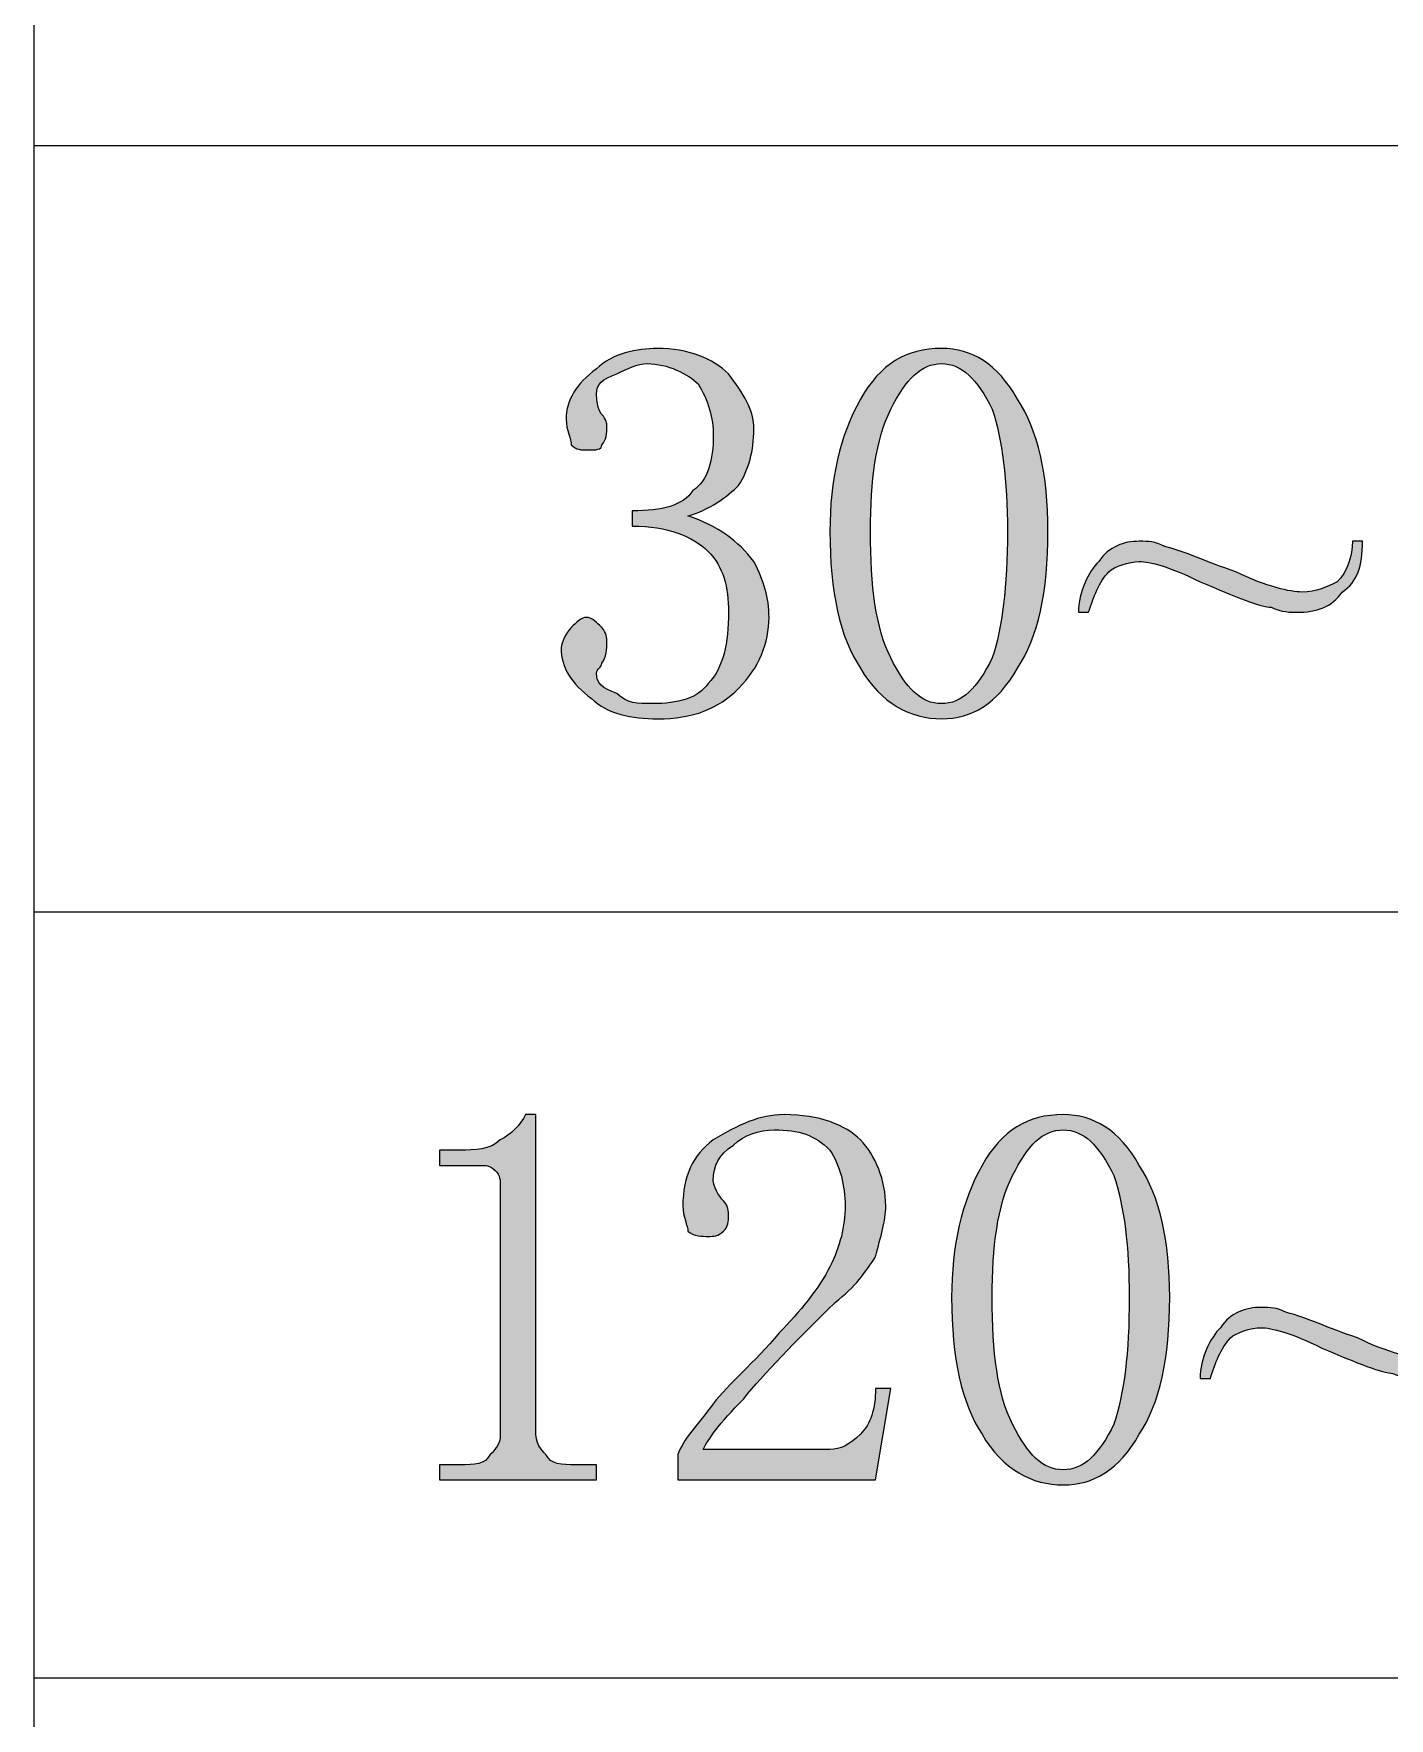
# Model space of a CAD drawing. Header units: millimetres. Extents: x 0 to 297, y 0 to 208.
# Drawn here: x 132.56 to 137.68, y 6.46 to 12.82 of the extents above; entities that cross this region are included whole.
import ezdxf

# ---------------------------------------------------------------- set-up
doc = ezdxf.new("R2010")
doc.units = ezdxf.units.MM

msp = doc.modelspace()

# ---------------------------------------------------------------- hatches: boundary and pattern name
h = msp.add_hatch(color=7)
edge = h.paths.add_edge_path(flags=0)
edge.add_spline(control_points=[(135.336492, 10.617851), (135.336492, 10.522249), (135.298392, 10.426293), (135.221486, 10.34974), (135.144933, 10.273188), (135.048978, 10.234735), (134.914922, 10.234735), (134.819319, 10.234735), (134.723364, 10.253785), (134.665861, 10.311288), (134.589308, 10.36879), (134.550856, 10.426293), (134.550856, 10.503199), (134.550856, 10.522249), (134.569906, 10.560349), (134.589308, 10.579751), (134.608358, 10.598801), (134.627408, 10.617851), (134.646811, 10.617851), (134.665861, 10.617851), (134.684911, 10.598801), (134.704314, 10.579751), (134.723364, 10.560349), (134.723364, 10.541299), (134.723364, 10.522249), (134.723364, 10.503199), (134.723364, 10.464746), (134.704314, 10.445343), (134.704314, 10.426293), (134.684911, 10.426293), (134.684911, 10.407243), (134.684911, 10.36879), (134.704314, 10.34974), (134.761817, 10.33069), (134.799917, 10.292238), (134.838369, 10.292238), (134.895872, 10.292238), (134.991828, 10.292238), (135.068381, 10.311288), (135.106481, 10.36879), (135.163983, 10.426293), (135.183386, 10.522249), (135.183386, 10.637254), (135.183386, 10.732857), (135.163983, 10.809763), (135.106481, 10.867265), (135.048978, 10.924768), (134.953375, 10.962868), (134.819319, 10.962868), (134.819319, 10.962868), (134.819319, 11.020371), (134.819319, 11.020371), (134.934325, 11.020371), (135.010878, 11.039774), (135.048978, 11.097276), (135.106481, 11.135376), (135.125883, 11.212282), (135.125883, 11.307885), (135.125883, 11.365388), (135.106481, 11.44194), (135.068381, 11.499796), (135.029928, 11.537896), (134.953375, 11.576349), (134.876822, 11.576349), (134.838369, 11.576349), (134.799917, 11.556946), (134.761817, 11.537896), (134.704314, 11.518846), (134.684911, 11.499796), (134.684911, 11.461343), (134.684911, 11.40384), (134.704314, 11.38479), (134.704314, 11.38479), (134.723364, 11.365388), (134.723364, 11.346338), (134.723364, 11.346338), (134.723364, 11.307885), (134.723364, 11.288835), (134.704314, 11.269785), (134.704314, 11.250382), (134.684911, 11.250382), (134.646811, 11.250382), (134.627408, 11.250382), (134.608358, 11.250382), (134.589308, 11.269785), (134.589308, 11.288835), (134.569906, 11.327288), (134.569906, 11.365388), (134.569906, 11.44194), (134.608358, 11.499796), (134.684911, 11.556946), (134.742414, 11.614449), (134.838369, 11.633851), (134.914922, 11.633851), (135.029928, 11.633851), (135.125883, 11.595399), (135.183386, 11.537896), (135.240889, 11.461343), (135.278989, 11.40384), (135.278989, 11.327288), (135.278989, 11.250382), (135.259939, 11.173829), (135.221486, 11.116326), (135.183386, 11.077874), (135.106481, 11.020371), (135.029928, 11.001321), (135.144933, 10.962868), (135.221486, 10.905365), (135.278989, 10.828813), (135.317442, 10.75226), (135.336492, 10.694757), (135.336492, 10.617851), (135.336492, 10.617851), (135.336492, 10.617851), (135.336492, 10.617851), (135.336492, 10.617851), (135.336492, 10.617851), (135.336492, 10.617851)], knot_values=[0, 0, 0, 0, 1, 1, 1, 2, 2, 2, 3, 3, 3, 4, 4, 4, 5, 5, 5, 6, 6, 6, 7, 7, 7, 8, 8, 8, 9, 9, 9, 10, 10, 10, 11, 11, 11, 12, 12, 12, 13, 13, 13, 14, 14, 14, 15, 15, 15, 16, 16, 16, 17, 17, 17, 18, 18, 18, 19, 19, 19, 20, 20, 20, 21, 21, 21, 22, 22, 22, 23, 23, 23, 24, 24, 24, 25, 25, 25, 26, 26, 26, 27, 27, 27, 28, 28, 28, 29, 29, 29, 30, 30, 30, 31, 31, 31, 32, 32, 32, 33, 33, 33, 34, 34, 34, 35, 35, 35, 36, 36, 36, 37, 37, 37, 38, 38, 38, 39, 39, 39, 39], degree=3, periodic=1)
edge = h.paths.add_edge_path(flags=0)
edge.add_spline(control_points=[(135.988425, 11.576349), (135.911519, 11.576349), (135.854017, 11.518846), (135.796514, 11.40384), (135.739011, 11.288835), (135.719961, 11.135376), (135.719961, 10.943818), (135.719961, 10.732857), (135.739011, 10.579751), (135.796514, 10.464746), (135.854017, 10.34974), (135.911519, 10.292238), (135.988425, 10.292238), (136.064978, 10.292238), (136.122481, 10.34974), (136.179983, 10.464746), (136.218083, 10.579751), (136.237486, 10.732857), (136.237486, 10.943818), (136.237486, 11.135376), (136.218083, 11.288835), (136.179983, 11.40384), (136.122481, 11.518846), (136.064978, 11.576349), (135.988425, 11.576349), (135.988425, 11.576349), (135.988425, 11.576349), (135.988425, 11.576349), (135.988425, 11.576349), (135.988425, 11.576349), (135.988425, 11.576349)], knot_values=[0, 0, 0, 0, 1, 1, 1, 2, 2, 2, 3, 3, 3, 4, 4, 4, 5, 5, 5, 6, 6, 6, 7, 7, 7, 8, 8, 8, 9, 9, 9, 10, 10, 10, 10], degree=3, periodic=1)
edge = h.paths.add_edge_path(flags=0)
edge.add_spline(control_points=[(135.988425, 10.234735), (135.873419, 10.234735), (135.758414, 10.292238), (135.681508, 10.426293), (135.604956, 10.541299), (135.566503, 10.713807), (135.566503, 10.943818), (135.566503, 11.135376), (135.604956, 11.307885), (135.681508, 11.44194), (135.758414, 11.576349), (135.854017, 11.633851), (135.988425, 11.633851), (136.103078, 11.633851), (136.199033, 11.576349), (136.275586, 11.44194), (136.352492, 11.327288), (136.390592, 11.154779), (136.390592, 10.943818), (136.390592, 10.713807), (136.352492, 10.541299), (136.275586, 10.426293), (136.199033, 10.292238), (136.103078, 10.234735), (135.988425, 10.234735), (135.988425, 10.234735), (135.988425, 10.234735), (135.988425, 10.234735), (135.988425, 10.234735), (135.988425, 10.234735), (135.988425, 10.234735)], knot_values=[0, 0, 0, 0, 1, 1, 1, 2, 2, 2, 3, 3, 3, 4, 4, 4, 5, 5, 5, 6, 6, 6, 7, 7, 7, 8, 8, 8, 9, 9, 9, 10, 10, 10, 10], degree=3, periodic=1)
h = msp.add_hatch(color=7)
edge = h.paths.add_edge_path(flags=0)
edge.add_spline(control_points=[(137.540647, 10.905365), (137.540647, 10.905365), (137.5791, 10.905365), (137.5791, 10.905365), (137.5791, 10.809763), (137.559697, 10.75226), (137.502194, 10.713807), (137.464094, 10.656304), (137.406592, 10.637254), (137.329686, 10.637254), (137.310636, 10.637254), (137.272183, 10.637254), (137.234083, 10.656304), (137.195631, 10.656304), (137.100028, 10.694757), (136.965619, 10.75226), (136.850614, 10.809763), (136.774061, 10.828813), (136.735608, 10.828813), (136.697508, 10.828813), (136.640006, 10.809763), (136.620603, 10.79036), (136.582503, 10.75226), (136.5631, 10.694757), (136.54405, 10.637254), (136.54405, 10.637254), (136.505597, 10.637254), (136.505597, 10.637254), (136.505597, 10.713807), (136.54405, 10.79036), (136.582503, 10.828813), (136.620603, 10.886315), (136.678106, 10.905365), (136.735608, 10.905365), (136.774061, 10.905365), (136.793111, 10.905365), (136.831564, 10.886315), (136.908117, 10.867265), (136.985022, 10.828813), (137.100028, 10.79036), (137.214681, 10.732857), (137.310636, 10.713807), (137.349089, 10.713807), (137.406592, 10.713807), (137.444692, 10.732857), (137.483144, 10.75226), (137.521597, 10.79036), (137.540647, 10.847863), (137.540647, 10.905365), (137.540647, 10.905365), (137.540647, 10.905365), (137.540647, 10.905365), (137.540647, 10.905365), (137.540647, 10.905365), (137.540647, 10.905365)], knot_values=[0, 0, 0, 0, 1, 1, 1, 2, 2, 2, 3, 3, 3, 4, 4, 4, 5, 5, 5, 6, 6, 6, 7, 7, 7, 8, 8, 8, 9, 9, 9, 10, 10, 10, 11, 11, 11, 12, 12, 12, 13, 13, 13, 14, 14, 14, 15, 15, 15, 16, 16, 16, 17, 17, 17, 18, 18, 18, 18], degree=3, periodic=1)
h = msp.add_hatch(color=7)
edge = h.paths.add_edge_path(flags=0)
edge.add_spline(control_points=[(134.4549, 8.739663), (134.4549, 8.739663), (134.4549, 7.551507), (134.4549, 7.551507), (134.4549, 7.494004), (134.474303, 7.474954), (134.493353, 7.455551), (134.512403, 7.417451), (134.550856, 7.417451), (134.608358, 7.417451), (134.608358, 7.417451), (134.684911, 7.417451), (134.684911, 7.417451), (134.684911, 7.417451), (134.684911, 7.359949), (134.684911, 7.359949), (134.684911, 7.359949), (134.090833, 7.359949), (134.090833, 7.359949), (134.090833, 7.359949), (134.090833, 7.417451), (134.090833, 7.417451), (134.090833, 7.417451), (134.167386, 7.417451), (134.167386, 7.417451), (134.224889, 7.417451), (134.263342, 7.417451), (134.282392, 7.455551), (134.301794, 7.474954), (134.320844, 7.494004), (134.320844, 7.532457), (134.320844, 7.532457), (134.320844, 8.471551), (134.320844, 8.471551), (134.320844, 8.490601), (134.320844, 8.509651), (134.301794, 8.529054), (134.282392, 8.548104), (134.263342, 8.548104), (134.244292, 8.548104), (134.244292, 8.548104), (134.090833, 8.548104), (134.090833, 8.548104), (134.090833, 8.548104), (134.090833, 8.605607), (134.090833, 8.605607), (134.090833, 8.605607), (134.167386, 8.605607), (134.167386, 8.605607), (134.224889, 8.605607), (134.282392, 8.605607), (134.320844, 8.64406), (134.359297, 8.66311), (134.397397, 8.701563), (134.4168, 8.739663), (134.4168, 8.739663), (134.4549, 8.739663), (134.4549, 8.739663), (134.4549, 8.739663), (134.4549, 8.739663), (134.4549, 8.739663)], knot_values=[0, 0, 0, 0, 1, 1, 1, 2, 2, 2, 3, 3, 3, 4, 4, 4, 5, 5, 5, 6, 6, 6, 7, 7, 7, 8, 8, 8, 9, 9, 9, 10, 10, 10, 11, 11, 11, 12, 12, 12, 13, 13, 13, 14, 14, 14, 15, 15, 15, 16, 16, 16, 17, 17, 17, 18, 18, 18, 19, 19, 19, 20, 20, 20, 20], degree=3, periodic=1)
edge = h.paths.add_edge_path(flags=0)
edge.add_spline(control_points=[(135.624006, 8.394646), (135.624006, 8.471551), (135.604956, 8.548104), (135.566503, 8.605607), (135.509, 8.66311), (135.451497, 8.68216), (135.355894, 8.68216), (135.298392, 8.68216), (135.240889, 8.66311), (135.202436, 8.624657), (135.144933, 8.586557), (135.125883, 8.548104), (135.125883, 8.490601), (135.125883, 8.471551), (135.144933, 8.433099), (135.163983, 8.414049), (135.183386, 8.394646), (135.183386, 8.375596), (135.183386, 8.356546), (135.183386, 8.337496), (135.183386, 8.318093), (135.163983, 8.299043), (135.144933, 8.279993), (135.125883, 8.279993), (135.106481, 8.279993), (135.087431, 8.279993), (135.048978, 8.279993), (135.029928, 8.299043), (135.029928, 8.318093), (135.010878, 8.356546), (135.010878, 8.394646), (135.010878, 8.509651), (135.048978, 8.586557), (135.125883, 8.64406), (135.221486, 8.701563), (135.298392, 8.739663), (135.393994, 8.739663), (135.528403, 8.739663), (135.624006, 8.701563), (135.681508, 8.64406), (135.739011, 8.586557), (135.777464, 8.490601), (135.777464, 8.394646), (135.777464, 8.337496), (135.758414, 8.279993), (135.739011, 8.203088), (135.700911, 8.145585), (135.662458, 8.088082), (135.585906, 8.030579), (135.432447, 7.877474), (135.317442, 7.762468), (135.240889, 7.666513), (135.144933, 7.570557), (135.106481, 7.513054), (135.087431, 7.474954), (135.087431, 7.474954), (135.566503, 7.474954), (135.566503, 7.474954), (135.604956, 7.474954), (135.643408, 7.494004), (135.681508, 7.532457), (135.719961, 7.570557), (135.739011, 7.62806), (135.739011, 7.704965), (135.739011, 7.704965), (135.796514, 7.704965), (135.796514, 7.704965), (135.796514, 7.704965), (135.739011, 7.359949), (135.739011, 7.359949), (135.739011, 7.359949), (134.991828, 7.359949), (134.991828, 7.359949), (134.991828, 7.359949), (134.991828, 7.455551), (134.991828, 7.455551), (135.010878, 7.513054), (135.068381, 7.570557), (135.125883, 7.647463), (135.183386, 7.724015), (135.278989, 7.800568), (135.374944, 7.915574), (135.451497, 7.992479), (135.528403, 8.088082), (135.566503, 8.164988), (135.604956, 8.24154), (135.624006, 8.318093), (135.624006, 8.394646), (135.624006, 8.394646), (135.624006, 8.394646), (135.624006, 8.394646), (135.624006, 8.394646), (135.624006, 8.394646), (135.624006, 8.394646)], knot_values=[0, 0, 0, 0, 1, 1, 1, 2, 2, 2, 3, 3, 3, 4, 4, 4, 5, 5, 5, 6, 6, 6, 7, 7, 7, 8, 8, 8, 9, 9, 9, 10, 10, 10, 11, 11, 11, 12, 12, 12, 13, 13, 13, 14, 14, 14, 15, 15, 15, 16, 16, 16, 17, 17, 17, 18, 18, 18, 19, 19, 19, 20, 20, 20, 21, 21, 21, 22, 22, 22, 23, 23, 23, 24, 24, 24, 25, 25, 25, 26, 26, 26, 27, 27, 27, 28, 28, 28, 29, 29, 29, 30, 30, 30, 31, 31, 31, 31], degree=3, periodic=1)
edge = h.paths.add_edge_path(flags=0)
edge.add_spline(control_points=[(136.448094, 8.68216), (136.371542, 8.68216), (136.314039, 8.624657), (136.256536, 8.509651), (136.199033, 8.394646), (136.179983, 8.24154), (136.179983, 8.049982), (136.179983, 7.839021), (136.199033, 7.685563), (136.256536, 7.570557), (136.314039, 7.455551), (136.371542, 7.398049), (136.448094, 7.398049), (136.525, 7.398049), (136.582503, 7.455551), (136.640006, 7.570557), (136.678106, 7.685563), (136.697508, 7.839021), (136.697508, 8.049982), (136.697508, 8.24154), (136.678106, 8.394646), (136.640006, 8.509651), (136.582503, 8.624657), (136.525, 8.68216), (136.448094, 8.68216), (136.448094, 8.68216), (136.448094, 8.68216), (136.448094, 8.68216), (136.448094, 8.68216), (136.448094, 8.68216), (136.448094, 8.68216)], knot_values=[0, 0, 0, 0, 1, 1, 1, 2, 2, 2, 3, 3, 3, 4, 4, 4, 5, 5, 5, 6, 6, 6, 7, 7, 7, 8, 8, 8, 9, 9, 9, 10, 10, 10, 10], degree=3, periodic=1)
edge = h.paths.add_edge_path(flags=0)
edge.add_spline(control_points=[(136.448094, 7.340899), (136.333089, 7.340899), (136.218083, 7.398049), (136.141531, 7.532457), (136.064978, 7.647463), (136.026525, 7.819971), (136.026525, 8.049982), (136.026525, 8.24154), (136.064978, 8.414049), (136.141531, 8.548104), (136.218083, 8.68216), (136.314039, 8.739663), (136.448094, 8.739663), (136.5631, 8.739663), (136.659056, 8.68216), (136.735608, 8.548104), (136.812514, 8.433099), (136.850614, 8.26059), (136.850614, 8.049982), (136.850614, 7.819971), (136.812514, 7.647463), (136.735608, 7.532457), (136.659056, 7.398049), (136.5631, 7.340899), (136.448094, 7.340899), (136.448094, 7.340899), (136.448094, 7.340899), (136.448094, 7.340899), (136.448094, 7.340899), (136.448094, 7.340899), (136.448094, 7.340899)], knot_values=[0, 0, 0, 0, 1, 1, 1, 2, 2, 2, 3, 3, 3, 4, 4, 4, 5, 5, 5, 6, 6, 6, 7, 7, 7, 8, 8, 8, 9, 9, 9, 10, 10, 10, 10], degree=3, periodic=1)
h = msp.add_hatch(color=7)
edge = h.paths.add_edge_path(flags=0)
edge.add_spline(control_points=[(138.000669, 8.011529), (138.000669, 8.011529), (138.039122, 8.011529), (138.039122, 8.011529), (138.039122, 7.915574), (138.019719, 7.858071), (137.962217, 7.819971), (137.924117, 7.762468), (137.866614, 7.743065), (137.789708, 7.743065), (137.770658, 7.743065), (137.732206, 7.743065), (137.694106, 7.762468), (137.655653, 7.762468), (137.559697, 7.800568), (137.425642, 7.858071), (137.310636, 7.915574), (137.234083, 7.934976), (137.195631, 7.934976), (137.157178, 7.934976), (137.100028, 7.915574), (137.080625, 7.896524), (137.042172, 7.858071), (137.023122, 7.800568), (137.004072, 7.743065), (137.004072, 7.743065), (136.965619, 7.743065), (136.965619, 7.743065), (136.965619, 7.819971), (137.004072, 7.896524), (137.042172, 7.934976), (137.080625, 7.992479), (137.138128, 8.011529), (137.195631, 8.011529), (137.234083, 8.011529), (137.253133, 8.011529), (137.291586, 7.992479), (137.368139, 7.973076), (137.444692, 7.934976), (137.559697, 7.896524), (137.674703, 7.839021), (137.770658, 7.819971), (137.809111, 7.819971), (137.866614, 7.819971), (137.904714, 7.839021), (137.943167, 7.858071), (137.981619, 7.896524), (138.000669, 7.954026), (138.000669, 8.011529), (138.000669, 8.011529), (138.000669, 8.011529), (138.000669, 8.011529), (138.000669, 8.011529), (138.000669, 8.011529), (138.000669, 8.011529)], knot_values=[0, 0, 0, 0, 1, 1, 1, 2, 2, 2, 3, 3, 3, 4, 4, 4, 5, 5, 5, 6, 6, 6, 7, 7, 7, 8, 8, 8, 9, 9, 9, 10, 10, 10, 11, 11, 11, 12, 12, 12, 13, 13, 13, 14, 14, 14, 15, 15, 15, 16, 16, 16, 17, 17, 17, 18, 18, 18, 18], degree=3, periodic=1)

# ---------------------------------------------------------------- linework, layer by layer
at = {"color": 7, "lineweight": 15}
for points in [[(132.557661, 26.870324), (132.557661, 3.737626)], [(132.557661, 26.870324), (132.557661, 3.737626)], [(132.557661, 12.400438), (161.497433, 12.400438)], [(132.557661, 9.506249), (161.497433, 9.506249)], [(132.557661, 6.612413), (161.497433, 6.612413)]]:
    msp.add_lwpolyline(points, dxfattribs=at)
at = {"color": 7, "lineweight": 0}
for points, knots in [([(135.336492, 10.617851), (135.336492, 10.522249), (135.298392, 10.426293), (135.221486, 10.34974), (135.144933, 10.273188), (135.048978, 10.234735), (134.914922, 10.234735), (134.819319, 10.234735), (134.723364, 10.253785), (134.665861, 10.311288), (134.589308, 10.36879), (134.550856, 10.426293), (134.550856, 10.503199), (134.550856, 10.522249), (134.569906, 10.560349), (134.589308, 10.579751), (134.608358, 10.598801), (134.627408, 10.617851), (134.646811, 10.617851), (134.665861, 10.617851), (134.684911, 10.598801), (134.704314, 10.579751), (134.723364, 10.560349), (134.723364, 10.541299), (134.723364, 10.522249), (134.723364, 10.503199), (134.723364, 10.464746), (134.704314, 10.445343), (134.704314, 10.426293), (134.684911, 10.426293), (134.684911, 10.407243), (134.684911, 10.36879), (134.704314, 10.34974), (134.761817, 10.33069), (134.799917, 10.292238), (134.838369, 10.292238), (134.895872, 10.292238), (134.991828, 10.292238), (135.068381, 10.311288), (135.106481, 10.36879), (135.163983, 10.426293), (135.183386, 10.522249), (135.183386, 10.637254), (135.183386, 10.732857), (135.163983, 10.809763), (135.106481, 10.867265), (135.048978, 10.924768), (134.953375, 10.962868), (134.819319, 10.962868), (134.819319, 10.962868), (134.819319, 11.020371), (134.819319, 11.020371), (134.934325, 11.020371), (135.010878, 11.039774), (135.048978, 11.097276), (135.106481, 11.135376), (135.125883, 11.212282), (135.125883, 11.307885), (135.125883, 11.365388), (135.106481, 11.44194), (135.068381, 11.499796), (135.029928, 11.537896), (134.953375, 11.576349), (134.876822, 11.576349), (134.838369, 11.576349), (134.799917, 11.556946), (134.761817, 11.537896), (134.704314, 11.518846), (134.684911, 11.499796), (134.684911, 11.461343), (134.684911, 11.40384), (134.704314, 11.38479), (134.704314, 11.38479), (134.723364, 11.365388), (134.723364, 11.346338), (134.723364, 11.346338), (134.723364, 11.307885), (134.723364, 11.288835), (134.704314, 11.269785), (134.704314, 11.250382), (134.684911, 11.250382), (134.646811, 11.250382), (134.627408, 11.250382), (134.608358, 11.250382), (134.589308, 11.269785), (134.589308, 11.288835), (134.569906, 11.327288), (134.569906, 11.365388), (134.569906, 11.44194), (134.608358, 11.499796), (134.684911, 11.556946), (134.742414, 11.614449), (134.838369, 11.633851), (134.914922, 11.633851), (135.029928, 11.633851), (135.125883, 11.595399), (135.183386, 11.537896), (135.240889, 11.461343), (135.278989, 11.40384), (135.278989, 11.327288), (135.278989, 11.250382), (135.259939, 11.173829), (135.221486, 11.116326), (135.183386, 11.077874), (135.106481, 11.020371), (135.029928, 11.001321), (135.144933, 10.962868), (135.221486, 10.905365), (135.278989, 10.828813), (135.317442, 10.75226), (135.336492, 10.694757), (135.336492, 10.617851), (135.336492, 10.617851), (135.336492, 10.617851), (135.336492, 10.617851), (135.336492, 10.617851), (135.336492, 10.617851), (135.336492, 10.617851)], [0, 0, 0, 0, 1, 1, 1, 2, 2, 2, 3, 3, 3, 4, 4, 4, 5, 5, 5, 6, 6, 6, 7, 7, 7, 8, 8, 8, 9, 9, 9, 10, 10, 10, 11, 11, 11, 12, 12, 12, 13, 13, 13, 14, 14, 14, 15, 15, 15, 16, 16, 16, 17, 17, 17, 18, 18, 18, 19, 19, 19, 20, 20, 20, 21, 21, 21, 22, 22, 22, 23, 23, 23, 24, 24, 24, 25, 25, 25, 26, 26, 26, 27, 27, 27, 28, 28, 28, 29, 29, 29, 30, 30, 30, 31, 31, 31, 32, 32, 32, 33, 33, 33, 34, 34, 34, 35, 35, 35, 36, 36, 36, 37, 37, 37, 38, 38, 38, 39, 39, 39, 39]), ([(135.988425, 10.234735), (135.873419, 10.234735), (135.758414, 10.292238), (135.681508, 10.426293), (135.604956, 10.541299), (135.566503, 10.713807), (135.566503, 10.943818), (135.566503, 11.135376), (135.604956, 11.307885), (135.681508, 11.44194), (135.758414, 11.576349), (135.854017, 11.633851), (135.988425, 11.633851), (136.103078, 11.633851), (136.199033, 11.576349), (136.275586, 11.44194), (136.352492, 11.327288), (136.390592, 11.154779), (136.390592, 10.943818), (136.390592, 10.713807), (136.352492, 10.541299), (136.275586, 10.426293), (136.199033, 10.292238), (136.103078, 10.234735), (135.988425, 10.234735), (135.988425, 10.234735), (135.988425, 10.234735), (135.988425, 10.234735), (135.988425, 10.234735), (135.988425, 10.234735), (135.988425, 10.234735)], [0, 0, 0, 0, 1, 1, 1, 2, 2, 2, 3, 3, 3, 4, 4, 4, 5, 5, 5, 6, 6, 6, 7, 7, 7, 8, 8, 8, 9, 9, 9, 10, 10, 10, 10]), ([(135.988425, 11.576349), (135.911519, 11.576349), (135.854017, 11.518846), (135.796514, 11.40384), (135.739011, 11.288835), (135.719961, 11.135376), (135.719961, 10.943818), (135.719961, 10.732857), (135.739011, 10.579751), (135.796514, 10.464746), (135.854017, 10.34974), (135.911519, 10.292238), (135.988425, 10.292238), (136.064978, 10.292238), (136.122481, 10.34974), (136.179983, 10.464746), (136.218083, 10.579751), (136.237486, 10.732857), (136.237486, 10.943818), (136.237486, 11.135376), (136.218083, 11.288835), (136.179983, 11.40384), (136.122481, 11.518846), (136.064978, 11.576349), (135.988425, 11.576349), (135.988425, 11.576349), (135.988425, 11.576349), (135.988425, 11.576349), (135.988425, 11.576349), (135.988425, 11.576349), (135.988425, 11.576349)], [0, 0, 0, 0, 1, 1, 1, 2, 2, 2, 3, 3, 3, 4, 4, 4, 5, 5, 5, 6, 6, 6, 7, 7, 7, 8, 8, 8, 9, 9, 9, 10, 10, 10, 10]), ([(137.540647, 10.905365), (137.540647, 10.905365), (137.5791, 10.905365), (137.5791, 10.905365), (137.5791, 10.809763), (137.559697, 10.75226), (137.502194, 10.713807), (137.464094, 10.656304), (137.406592, 10.637254), (137.329686, 10.637254), (137.310636, 10.637254), (137.272183, 10.637254), (137.234083, 10.656304), (137.195631, 10.656304), (137.100028, 10.694757), (136.965619, 10.75226), (136.850614, 10.809763), (136.774061, 10.828813), (136.735608, 10.828813), (136.697508, 10.828813), (136.640006, 10.809763), (136.620603, 10.79036), (136.582503, 10.75226), (136.5631, 10.694757), (136.54405, 10.637254), (136.54405, 10.637254), (136.505597, 10.637254), (136.505597, 10.637254), (136.505597, 10.713807), (136.54405, 10.79036), (136.582503, 10.828813), (136.620603, 10.886315), (136.678106, 10.905365), (136.735608, 10.905365), (136.774061, 10.905365), (136.793111, 10.905365), (136.831564, 10.886315), (136.908117, 10.867265), (136.985022, 10.828813), (137.100028, 10.79036), (137.214681, 10.732857), (137.310636, 10.713807), (137.349089, 10.713807), (137.406592, 10.713807), (137.444692, 10.732857), (137.483144, 10.75226), (137.521597, 10.79036), (137.540647, 10.847863), (137.540647, 10.905365), (137.540647, 10.905365), (137.540647, 10.905365), (137.540647, 10.905365), (137.540647, 10.905365), (137.540647, 10.905365), (137.540647, 10.905365)], [0, 0, 0, 0, 1, 1, 1, 2, 2, 2, 3, 3, 3, 4, 4, 4, 5, 5, 5, 6, 6, 6, 7, 7, 7, 8, 8, 8, 9, 9, 9, 10, 10, 10, 11, 11, 11, 12, 12, 12, 13, 13, 13, 14, 14, 14, 15, 15, 15, 16, 16, 16, 17, 17, 17, 18, 18, 18, 18]), ([(134.4549, 8.739663), (134.4549, 8.739663), (134.4549, 7.551507), (134.4549, 7.551507), (134.4549, 7.494004), (134.474303, 7.474954), (134.493353, 7.455551), (134.512403, 7.417451), (134.550856, 7.417451), (134.608358, 7.417451), (134.608358, 7.417451), (134.684911, 7.417451), (134.684911, 7.417451), (134.684911, 7.417451), (134.684911, 7.359949), (134.684911, 7.359949), (134.684911, 7.359949), (134.090833, 7.359949), (134.090833, 7.359949), (134.090833, 7.359949), (134.090833, 7.417451), (134.090833, 7.417451), (134.090833, 7.417451), (134.167386, 7.417451), (134.167386, 7.417451), (134.224889, 7.417451), (134.263342, 7.417451), (134.282392, 7.455551), (134.301794, 7.474954), (134.320844, 7.494004), (134.320844, 7.532457), (134.320844, 7.532457), (134.320844, 8.471551), (134.320844, 8.471551), (134.320844, 8.490601), (134.320844, 8.509651), (134.301794, 8.529054), (134.282392, 8.548104), (134.263342, 8.548104), (134.244292, 8.548104), (134.244292, 8.548104), (134.090833, 8.548104), (134.090833, 8.548104), (134.090833, 8.548104), (134.090833, 8.605607), (134.090833, 8.605607), (134.090833, 8.605607), (134.167386, 8.605607), (134.167386, 8.605607), (134.224889, 8.605607), (134.282392, 8.605607), (134.320844, 8.64406), (134.359297, 8.66311), (134.397397, 8.701563), (134.4168, 8.739663), (134.4168, 8.739663), (134.4549, 8.739663), (134.4549, 8.739663), (134.4549, 8.739663), (134.4549, 8.739663), (134.4549, 8.739663)], [0, 0, 0, 0, 1, 1, 1, 2, 2, 2, 3, 3, 3, 4, 4, 4, 5, 5, 5, 6, 6, 6, 7, 7, 7, 8, 8, 8, 9, 9, 9, 10, 10, 10, 11, 11, 11, 12, 12, 12, 13, 13, 13, 14, 14, 14, 15, 15, 15, 16, 16, 16, 17, 17, 17, 18, 18, 18, 19, 19, 19, 20, 20, 20, 20]), ([(135.624006, 8.394646), (135.624006, 8.471551), (135.604956, 8.548104), (135.566503, 8.605607), (135.509, 8.66311), (135.451497, 8.68216), (135.355894, 8.68216), (135.298392, 8.68216), (135.240889, 8.66311), (135.202436, 8.624657), (135.144933, 8.586557), (135.125883, 8.548104), (135.125883, 8.490601), (135.125883, 8.471551), (135.144933, 8.433099), (135.163983, 8.414049), (135.183386, 8.394646), (135.183386, 8.375596), (135.183386, 8.356546), (135.183386, 8.337496), (135.183386, 8.318093), (135.163983, 8.299043), (135.144933, 8.279993), (135.125883, 8.279993), (135.106481, 8.279993), (135.087431, 8.279993), (135.048978, 8.279993), (135.029928, 8.299043), (135.029928, 8.318093), (135.010878, 8.356546), (135.010878, 8.394646), (135.010878, 8.509651), (135.048978, 8.586557), (135.125883, 8.64406), (135.221486, 8.701563), (135.298392, 8.739663), (135.393994, 8.739663), (135.528403, 8.739663), (135.624006, 8.701563), (135.681508, 8.64406), (135.739011, 8.586557), (135.777464, 8.490601), (135.777464, 8.394646), (135.777464, 8.337496), (135.758414, 8.279993), (135.739011, 8.203088), (135.700911, 8.145585), (135.662458, 8.088082), (135.585906, 8.030579), (135.432447, 7.877474), (135.317442, 7.762468), (135.240889, 7.666513), (135.144933, 7.570557), (135.106481, 7.513054), (135.087431, 7.474954), (135.087431, 7.474954), (135.566503, 7.474954), (135.566503, 7.474954), (135.604956, 7.474954), (135.643408, 7.494004), (135.681508, 7.532457), (135.719961, 7.570557), (135.739011, 7.62806), (135.739011, 7.704965), (135.739011, 7.704965), (135.796514, 7.704965), (135.796514, 7.704965), (135.796514, 7.704965), (135.739011, 7.359949), (135.739011, 7.359949), (135.739011, 7.359949), (134.991828, 7.359949), (134.991828, 7.359949), (134.991828, 7.359949), (134.991828, 7.455551), (134.991828, 7.455551), (135.010878, 7.513054), (135.068381, 7.570557), (135.125883, 7.647463), (135.183386, 7.724015), (135.278989, 7.800568), (135.374944, 7.915574), (135.451497, 7.992479), (135.528403, 8.088082), (135.566503, 8.164988), (135.604956, 8.24154), (135.624006, 8.318093), (135.624006, 8.394646), (135.624006, 8.394646), (135.624006, 8.394646), (135.624006, 8.394646), (135.624006, 8.394646), (135.624006, 8.394646), (135.624006, 8.394646)], [0, 0, 0, 0, 1, 1, 1, 2, 2, 2, 3, 3, 3, 4, 4, 4, 5, 5, 5, 6, 6, 6, 7, 7, 7, 8, 8, 8, 9, 9, 9, 10, 10, 10, 11, 11, 11, 12, 12, 12, 13, 13, 13, 14, 14, 14, 15, 15, 15, 16, 16, 16, 17, 17, 17, 18, 18, 18, 19, 19, 19, 20, 20, 20, 21, 21, 21, 22, 22, 22, 23, 23, 23, 24, 24, 24, 25, 25, 25, 26, 26, 26, 27, 27, 27, 28, 28, 28, 29, 29, 29, 30, 30, 30, 31, 31, 31, 31]), ([(136.448094, 7.340899), (136.333089, 7.340899), (136.218083, 7.398049), (136.141531, 7.532457), (136.064978, 7.647463), (136.026525, 7.819971), (136.026525, 8.049982), (136.026525, 8.24154), (136.064978, 8.414049), (136.141531, 8.548104), (136.218083, 8.68216), (136.314039, 8.739663), (136.448094, 8.739663), (136.5631, 8.739663), (136.659056, 8.68216), (136.735608, 8.548104), (136.812514, 8.433099), (136.850614, 8.26059), (136.850614, 8.049982), (136.850614, 7.819971), (136.812514, 7.647463), (136.735608, 7.532457), (136.659056, 7.398049), (136.5631, 7.340899), (136.448094, 7.340899), (136.448094, 7.340899), (136.448094, 7.340899), (136.448094, 7.340899), (136.448094, 7.340899), (136.448094, 7.340899), (136.448094, 7.340899)], [0, 0, 0, 0, 1, 1, 1, 2, 2, 2, 3, 3, 3, 4, 4, 4, 5, 5, 5, 6, 6, 6, 7, 7, 7, 8, 8, 8, 9, 9, 9, 10, 10, 10, 10]), ([(136.448094, 8.68216), (136.371542, 8.68216), (136.314039, 8.624657), (136.256536, 8.509651), (136.199033, 8.394646), (136.179983, 8.24154), (136.179983, 8.049982), (136.179983, 7.839021), (136.199033, 7.685563), (136.256536, 7.570557), (136.314039, 7.455551), (136.371542, 7.398049), (136.448094, 7.398049), (136.525, 7.398049), (136.582503, 7.455551), (136.640006, 7.570557), (136.678106, 7.685563), (136.697508, 7.839021), (136.697508, 8.049982), (136.697508, 8.24154), (136.678106, 8.394646), (136.640006, 8.509651), (136.582503, 8.624657), (136.525, 8.68216), (136.448094, 8.68216), (136.448094, 8.68216), (136.448094, 8.68216), (136.448094, 8.68216), (136.448094, 8.68216), (136.448094, 8.68216), (136.448094, 8.68216)], [0, 0, 0, 0, 1, 1, 1, 2, 2, 2, 3, 3, 3, 4, 4, 4, 5, 5, 5, 6, 6, 6, 7, 7, 7, 8, 8, 8, 9, 9, 9, 10, 10, 10, 10]), ([(138.000669, 8.011529), (138.000669, 8.011529), (138.039122, 8.011529), (138.039122, 8.011529), (138.039122, 7.915574), (138.019719, 7.858071), (137.962217, 7.819971), (137.924117, 7.762468), (137.866614, 7.743065), (137.789708, 7.743065), (137.770658, 7.743065), (137.732206, 7.743065), (137.694106, 7.762468), (137.655653, 7.762468), (137.559697, 7.800568), (137.425642, 7.858071), (137.310636, 7.915574), (137.234083, 7.934976), (137.195631, 7.934976), (137.157178, 7.934976), (137.100028, 7.915574), (137.080625, 7.896524), (137.042172, 7.858071), (137.023122, 7.800568), (137.004072, 7.743065), (137.004072, 7.743065), (136.965619, 7.743065), (136.965619, 7.743065), (136.965619, 7.819971), (137.004072, 7.896524), (137.042172, 7.934976), (137.080625, 7.992479), (137.138128, 8.011529), (137.195631, 8.011529), (137.234083, 8.011529), (137.253133, 8.011529), (137.291586, 7.992479), (137.368139, 7.973076), (137.444692, 7.934976), (137.559697, 7.896524), (137.674703, 7.839021), (137.770658, 7.819971), (137.809111, 7.819971), (137.866614, 7.819971), (137.904714, 7.839021), (137.943167, 7.858071), (137.981619, 7.896524), (138.000669, 7.954026), (138.000669, 8.011529), (138.000669, 8.011529), (138.000669, 8.011529), (138.000669, 8.011529), (138.000669, 8.011529), (138.000669, 8.011529), (138.000669, 8.011529)], [0, 0, 0, 0, 1, 1, 1, 2, 2, 2, 3, 3, 3, 4, 4, 4, 5, 5, 5, 6, 6, 6, 7, 7, 7, 8, 8, 8, 9, 9, 9, 10, 10, 10, 11, 11, 11, 12, 12, 12, 13, 13, 13, 14, 14, 14, 15, 15, 15, 16, 16, 16, 17, 17, 17, 18, 18, 18, 18])]:
    msp.add_open_spline(points, degree=3, knots=knots, dxfattribs=at)

doc.saveas('drawing.dxf')
